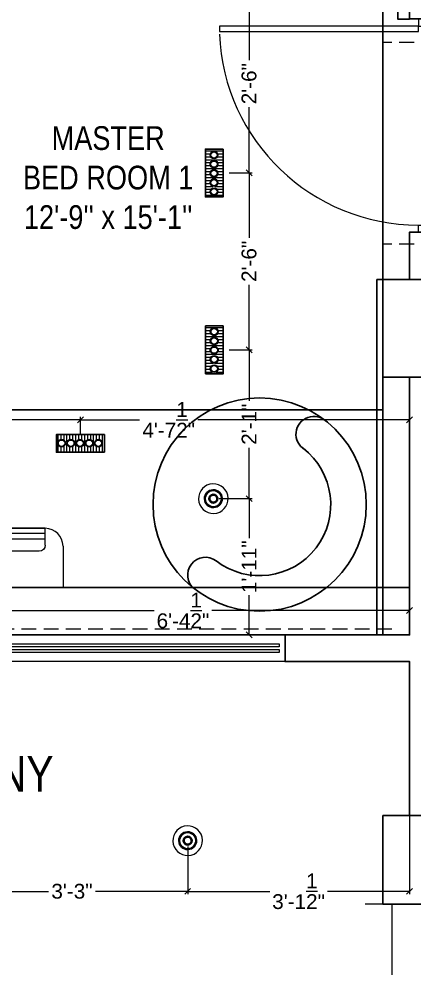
# Model space of a CAD drawing. Header units: millimetres. Extents: x 56222 to 3066687, y -650199 to -121287.
# Drawn here: x 129145.9 to 129212.5, y -185436.7 to -185276.5 of the extents above; entities that cross this region are included whole.
import ezdxf

# ---------------------------------------------------------------- set-up
doc = ezdxf.new("R2010")
doc.units = ezdxf.units.MM
doc.header["$MEASUREMENT"] = 0
doc.header["$PDMODE"] = 35
doc.linetypes.add('DASHED2', pattern=[0.375, 0.25, -0.125])
doc.layers.get('Defpoints').update_dxf_attribs({"color": 220})
doc.layers.add('AR DOOR', color=40, linetype='Continuous')
doc.layers.add('AR ELE-5', color=134, linetype='Continuous')
for name, color, linetype, lineweight in [('COLUMN', 1, 'Continuous', 30), ('dim05', 1, 'Continuous', 13), ('Electrical', 84, 'Continuous', 30), ('FIRST FLOOR', 7, 'Continuous', 9), ('FIRST FLOOR ( TEXT )', 7, 'Continuous', 9), ('FIRST FLOOR_( PLine )_', 251, 'Continuous', 30), ('FURNITURE', 32, 'Continuous', 9), ('GF FALSE CEILING', 6, 'Continuous', 35), ('Labelling', 1, 'Continuous', 25), ('Text', 7, 'Continuous', 15), ('wall', 7, 'Continuous', 30)]:
    doc.layers.add(name, color=color, linetype=linetype, lineweight=lineweight)
doc.styles.add('Arial', font='arial.ttf')
doc.styles.add('KATHA', font='swissc.ttf')
doc.styles.get("Standard").update_dxf_attribs({"font": 'arial.ttf', "height": 6})
doc.styles.add('TEXT', font='eurr____.ttf')
doc.dimstyles.new('ISO-25', dxfattribs={"dimtxt": 2.5, "dimasz": 1, "dimexe": 0.5, "dimexo": 1, "dimtad": 0, "dimdec": 1, "dimlunit": 4, "dimtxsty": 'Standard', "dimblk": 'OBLIQUE', "dimcen": 2.5, "dimclrd": 1, "dimclre": 1, "dimclrt": 5, "dimadec": 0, "dimazin": 0, "dimtfac": 1, "dimtdec": 1, "dimtmove": 0, "dimatfit": 3, "dimfxl": 1, "dimlwd": -1, "dimarcsym": 0})

# ---------------------------------------------------------------- blocks, each defined once
blk = doc.blocks.new('MASTER')
at = {"layer": 'FURNITURE', "color": 9, "lineweight": 30, "true_color": 0xc7c8ca}
blk.add_line((131357.19, -184215.94), (131357.19, -184062.94), dxfattribs=at)
for points in [[(131528.69, -184213.94), (131453.19, -184213.94), (131453.19, -184215.94), (131530.19, -184215.94), (131530.19, -184213.94), (131530.19, -184213.94), (131530.19, -184152.94), (131528.69, -184152.94)], [(131409.19, -184211.44), (131349.19, -184211.44), (131349.19, -184210.44), (131409.19, -184210.44)]]:
    blk.add_lwpolyline(points, close=True, dxfattribs=at)
blk.add_circle((131371.2, -184190.64), 18, dxfattribs=at)
blk.add_circle((131371.2, -184190.64), 18, dxfattribs=at)
for centre, radius, start, end in [((131359.31, -184181.49), 3, 322.4256, 142.4256), ((131371.2, -184190.64), 12, 142.4256, 322.4256), ((131383.08, -184199.79), 3.02, 314.8302, 148.621)]:
    blk.add_arc(centre, radius, start, end, dxfattribs=at)
blk = doc.blocks.new('*U18')
for points in [[(0, 0), (0, 1120), (-30, 1120), (-30, 0)], [(40, 0), (0, 0), (0, -30), (-10, -30), (-10, -100), (40, -100)], [(-1160, 0), (-1120, 0), (-1120, -30), (-1110, -30), (-1110, -100), (-1160, -100)]]:
    blk.add_lwpolyline(points, close=True)
at = {"layer": 'AR ELE-5', "linetype": 'ByBlock', "ltscale": 15}
blk.add_arc((1.6, -0.7), 1121.6, 92.373, 179.9653, dxfattribs=at)
blk = doc.blocks.new('ac paln')
at = {"layer": 'Electrical', "lineweight": 15}
for p, q in [((389238.69, -37646.36), (389238.69, -37610.34)), ((389238.69, -37610.34), (389245.67, -37610.34)), ((389245.81, -37613.35), (389248.68, -37613.35)), ((389246.82, -37643.35), (389246.82, -37613.35)), ((389247.82, -37643.35), (389247.82, -37613.35)), ((389248.68, -37613.35), (389248.68, -37643.35)), ((389248.68, -37643.35), (389248.68, -37613.35)), ((389244.81, -37642.35), (389244.81, -37614.35)), ((389245.81, -37643.35), (389248.68, -37643.35)), ((389248.68, -37643.35), (389248.68, -37643.35)), ((389245.67, -37646.36), (389238.69, -37646.36))]:
    blk.add_line(p, q, dxfattribs=at)
for centre, start, end in [((389245.67, -37613.35), 0, 90), ((389245.67, -37643.35), 270, 0)]:
    blk.add_arc(centre, 3.01, start, end, dxfattribs=at)
at = {"layer": 'Electrical', "lineweight": 15, "extrusion": (0, 0, -1)}
for centre, start_param, end_param in [((389245.81, -37614.35), -0.785398, 0.785398), ((389245.81, -37642.35), 3.926991, 5.497787)]:
    blk.add_ellipse(centre, major_axis=(-0.71, 0.71), ratio=1, start_param=start_param, end_param=end_param, dxfattribs=at)
at = {"layer": 'Text', "style": 'TEXT'}
blk.add_text('AC', height=3, rotation=270, dxfattribs=at).set_placement((389241.02, -37624.87))
blk = doc.blocks.new('_Oblique')
at = {"layer": 'wall', "color": 0, "lineweight": -2}
blk.add_line((-0.5, -0.5), (0.5, 0.5), dxfattribs=at)
blk = doc.blocks.new('*D231')
at = {"layer": 'Defpoints', "color": 0, "lineweight": 30, "transparency": 16777216}
for p in [(129135.29, -185372.46), (129211.79, -185372.46), (129211.79, -185376.35)]:
    blk.add_point(p, dxfattribs=at)
at = {"layer": 'dim05', "color": 1, "linetype": 'Continuous', "lineweight": -2, "transparency": 16777216}
for p, q in [((129135.29, -185373.46), (129135.29, -185376.85)), ((129211.79, -185373.46), (129211.79, -185376.85))]:
    blk.add_line(p, q, dxfattribs=at)
at = {"layer": 'dim05', "color": 1, "linetype": 'Continuous', "transparency": 16777216}
for p, q in [((129135.29, -185376.35), (129168.67, -185376.35)), ((129211.79, -185376.35), (129178.41, -185376.35))]:
    blk.add_line(p, q, dxfattribs=at)
at = {"layer": 'dim05', "color": 1, "transparency": 16777216, "rotation": 180}
blk.add_blockref('_Oblique', (129135.29, -185376.35), dxfattribs=at)
at = {"layer": 'dim05', "color": 1, "transparency": 16777216}
blk.add_blockref('_Oblique', (129211.79, -185376.35), dxfattribs=at)
at = {"layer": 'dim05', "color": 5, "lineweight": 25, "transparency": 16777216, "insert": (129173.54, -185376.35), "char_height": 2.5, "attachment_point": 5, "style": 'Arial'}
blk.add_mtext('6\'-4{\\H1x;\\S1/2;}"', dxfattribs=at)
blk = doc.blocks.new('asaasd')
at = {"layer": 'Electrical', "color": 5, "lineweight": 5, "ltscale": 8}
blk.add_ellipse((4539.27, 3683.15), major_axis=(1.69, -1.84), ratio=1, start_param=-0.785398, end_param=5.497787, dxfattribs=at)
at = {"layer": 'Electrical', "color": 5, "ltscale": 8}
for major_axis, start_param, end_param in [((1.02, -1.1), -0.785398, 5.497787), ((-1.01, -0.93), 0.785398, 7.068583), ((-0.544, -0.501), 0.785398, 7.068583), ((-0.453, -0.417), 0.785398, 7.068583)]:
    blk.add_ellipse((4539.27, 3683.15), major_axis=major_axis, ratio=1, start_param=start_param, end_param=end_param, dxfattribs=at)
blk = doc.blocks.new('*D213')
at = {"layer": 'Defpoints', "color": 0, "lineweight": 30, "transparency": 16777216}
for p in [(129211.79, -185344.15), (129211.79, -185344.98), (129156.23, -185347.56)]:
    blk.add_point(p, dxfattribs=at)
at = {"layer": 'dim05', "color": 1, "linetype": 'Continuous', "lineweight": -2, "transparency": 16777216}
for p, q in [((129156.23, -185346.56), (129156.23, -185343.65)), ((129211.79, -185343.98), (129211.79, -185343.65))]:
    blk.add_line(p, q, dxfattribs=at)
at = {"layer": 'dim05', "color": 1, "linetype": 'Continuous', "transparency": 16777216}
for p, q in [((129156.23, -185344.15), (129166.23, -185344.15)), ((129211.79, -185344.15), (129176.05, -185344.15))]:
    blk.add_line(p, q, dxfattribs=at)
at = {"layer": 'dim05', "color": 1, "transparency": 16777216, "rotation": 180}
blk.add_blockref('_Oblique', (129156.23, -185344.15), dxfattribs=at)
at = {"layer": 'dim05', "color": 1, "transparency": 16777216}
blk.add_blockref('_Oblique', (129211.79, -185344.15), dxfattribs=at)
at = {"layer": 'dim05', "color": 5, "lineweight": 25, "transparency": 16777216, "insert": (129171.14, -185344.15), "char_height": 2.5, "attachment_point": 5, "style": 'Arial'}
blk.add_mtext('4\'-7{\\H1x;\\S1/2;}"', dxfattribs=at)
blk = doc.blocks.new('*D214')
at = {"layer": 'Defpoints', "color": 0, "lineweight": 30, "transparency": 16777216}
for p in [(129178.67, -185357.46), (129178.67, -185380.46), (129184.7, -185380.46)]:
    blk.add_point(p, dxfattribs=at)
at = {"layer": 'dim05', "color": 1, "linetype": 'Continuous', "lineweight": -2, "transparency": 16777216}
for p, q in [((129179.67, -185357.46), (129185.2, -185357.46)), ((129179.67, -185380.46), (129185.2, -185380.46))]:
    blk.add_line(p, q, dxfattribs=at)
at = {"layer": 'dim05', "color": 1, "linetype": 'Continuous', "transparency": 16777216}
for p, q in [((129184.7, -185357.46), (129184.7, -185364.16)), ((129184.7, -185380.46), (129184.7, -185373.76))]:
    blk.add_line(p, q, dxfattribs=at)
at = {"layer": 'dim05', "color": 1, "transparency": 16777216}
for p, rotation in [((129184.7, -185357.46), 90), ((129184.7, -185380.46), 270)]:
    blk.add_blockref('_Oblique', p, dxfattribs=dict(at, rotation=rotation))
at = {"layer": 'dim05', "color": 5, "lineweight": 25, "transparency": 16777216, "insert": (129184.7, -185368.96), "char_height": 2.5, "attachment_point": 5, "rotation": 90, "style": 'Arial'}
blk.add_mtext('1\'-11"', dxfattribs=at)
blk = doc.blocks.new('*D215')
at = {"layer": 'Defpoints', "color": 0, "lineweight": 30, "transparency": 16777216}
for p in [(129180.35, -185332.32), (129184.7, -185332.32), (129178.67, -185357.46)]:
    blk.add_point(p, dxfattribs=at)
at = {"layer": 'dim05', "color": 1, "linetype": 'Continuous', "lineweight": -2, "transparency": 16777216}
for p, q in [((129181.35, -185332.32), (129185.2, -185332.32)), ((129179.67, -185357.46), (129185.2, -185357.46))]:
    blk.add_line(p, q, dxfattribs=at)
at = {"layer": 'dim05', "color": 1, "linetype": 'Continuous', "transparency": 16777216}
for p, q in [((129184.7, -185332.32), (129184.7, -185340.92)), ((129184.7, -185357.46), (129184.7, -185348.86))]:
    blk.add_line(p, q, dxfattribs=at)
at = {"layer": 'dim05', "color": 1, "transparency": 16777216}
for p, rotation in [((129184.7, -185332.32), 90), ((129184.7, -185357.46), 270)]:
    blk.add_blockref('_Oblique', p, dxfattribs=dict(at, rotation=rotation))
at = {"layer": 'dim05', "color": 5, "lineweight": 25, "transparency": 16777216, "insert": (129184.7, -185344.89), "char_height": 2.5, "attachment_point": 5, "rotation": 90, "style": 'Arial'}
blk.add_mtext('2\'-1"', dxfattribs=at)
blk = doc.blocks.new('*D216')
at = {"layer": 'Defpoints', "color": 0, "lineweight": 30, "transparency": 16777216}
for p in [(129180.32, -185302.46), (129184.7, -185302.46), (129180.35, -185332.32)]:
    blk.add_point(p, dxfattribs=at)
at = {"layer": 'dim05', "color": 1, "linetype": 'Continuous', "lineweight": -2, "transparency": 16777216}
for p, q in [((129181.32, -185302.46), (129185.2, -185302.46)), ((129181.35, -185332.32), (129185.2, -185332.32))]:
    blk.add_line(p, q, dxfattribs=at)
at = {"layer": 'dim05', "color": 1, "linetype": 'Continuous', "transparency": 16777216}
for p, q in [((129184.7, -185302.46), (129184.7, -185313.42)), ((129184.7, -185332.32), (129184.7, -185321.36))]:
    blk.add_line(p, q, dxfattribs=at)
at = {"layer": 'dim05', "color": 1, "transparency": 16777216}
for p, rotation in [((129184.7, -185302.46), 90), ((129184.7, -185332.32), 270)]:
    blk.add_blockref('_Oblique', p, dxfattribs=dict(at, rotation=rotation))
at = {"layer": 'dim05', "color": 5, "lineweight": 25, "transparency": 16777216, "insert": (129184.7, -185317.39), "char_height": 2.5, "attachment_point": 5, "rotation": 90, "style": 'Arial'}
blk.add_mtext('2\'-6"', dxfattribs=at)
blk = doc.blocks.new('*D217')
at = {"layer": 'Defpoints', "color": 0, "lineweight": 30, "transparency": 16777216}
for p in [(129180.35, -185272.32), (129184.7, -185272.32), (129180.32, -185302.46)]:
    blk.add_point(p, dxfattribs=at)
at = {"layer": 'dim05', "color": 1, "linetype": 'Continuous', "lineweight": -2, "transparency": 16777216}
for p, q in [((129181.35, -185272.32), (129185.2, -185272.32)), ((129181.32, -185302.46), (129185.2, -185302.46))]:
    blk.add_line(p, q, dxfattribs=at)
at = {"layer": 'dim05', "color": 1, "linetype": 'Continuous', "transparency": 16777216}
for p, q in [((129184.7, -185272.32), (129184.7, -185283.42)), ((129184.7, -185302.46), (129184.7, -185291.36))]:
    blk.add_line(p, q, dxfattribs=at)
at = {"layer": 'dim05', "color": 1, "transparency": 16777216}
for p, rotation in [((129184.7, -185272.32), 90), ((129184.7, -185302.46), 270)]:
    blk.add_blockref('_Oblique', p, dxfattribs=dict(at, rotation=rotation))
at = {"layer": 'dim05', "color": 5, "lineweight": 25, "transparency": 16777216, "insert": (129184.7, -185287.39), "char_height": 2.5, "attachment_point": 5, "rotation": 90, "style": 'Arial'}
blk.add_mtext('2\'-6"', dxfattribs=at)
blk = doc.blocks.new('*D220')
at = {"layer": 'Defpoints', "color": 0, "lineweight": 30, "transparency": 16777216}
for p in [(129156.23, -185344.15), (129124.05, -185346.63), (129156.23, -185347.56)]:
    blk.add_point(p, dxfattribs=at)
at = {"layer": 'dim05', "color": 1, "linetype": 'Continuous', "lineweight": -2, "transparency": 16777216}
for p, q in [((129124.05, -185345.63), (129124.05, -185343.65)), ((129156.23, -185346.56), (129156.23, -185343.65))]:
    blk.add_line(p, q, dxfattribs=at)
at = {"layer": 'dim05', "color": 1, "linetype": 'Continuous', "transparency": 16777216}
for p, q in [((129124.05, -185344.15), (129136.17, -185344.15)), ((129156.23, -185344.15), (129144.11, -185344.15))]:
    blk.add_line(p, q, dxfattribs=at)
at = {"layer": 'dim05', "color": 1, "transparency": 16777216, "rotation": 180}
blk.add_blockref('_Oblique', (129124.05, -185344.15), dxfattribs=at)
at = {"layer": 'dim05', "color": 1, "transparency": 16777216}
blk.add_blockref('_Oblique', (129156.23, -185344.15), dxfattribs=at)
at = {"layer": 'dim05', "color": 5, "lineweight": 25, "transparency": 16777216, "insert": (129140.14, -185344.15), "char_height": 2.5, "attachment_point": 5, "style": 'Arial'}
blk.add_mtext('2\'-8"', dxfattribs=at)
blk = doc.blocks.new('*D292')
at = {"layer": 'Defpoints', "color": 0, "lineweight": 30, "transparency": 16777216}
for p in [(129135.29, -185415.21), (129174.34, -185415.21), (129174.34, -185423.77)]:
    blk.add_point(p, dxfattribs=at)
at = {"layer": 'dim05', "color": 1, "linetype": 'Continuous', "lineweight": -2, "transparency": 16777216}
for p, q in [((129135.29, -185416.21), (129135.29, -185424.27)), ((129174.34, -185416.21), (129174.34, -185424.27))]:
    blk.add_line(p, q, dxfattribs=at)
at = {"layer": 'dim05', "color": 1, "linetype": 'Continuous', "transparency": 16777216}
for p, q in [((129135.29, -185423.77), (129150.87, -185423.77)), ((129174.34, -185423.77), (129158.76, -185423.77))]:
    blk.add_line(p, q, dxfattribs=at)
at = {"layer": 'dim05', "color": 1, "transparency": 16777216, "rotation": 180}
blk.add_blockref('_Oblique', (129135.29, -185423.77), dxfattribs=at)
at = {"layer": 'dim05', "color": 1, "transparency": 16777216}
blk.add_blockref('_Oblique', (129174.34, -185423.77), dxfattribs=at)
at = {"layer": 'dim05', "color": 5, "lineweight": 25, "transparency": 16777216, "insert": (129154.81, -185423.77), "char_height": 2.5, "attachment_point": 5, "style": 'Arial'}
blk.add_mtext('3\'-3"', dxfattribs=at)
blk = doc.blocks.new('*D295')
at = {"layer": 'Defpoints', "color": 0, "lineweight": 30, "transparency": 16777216}
for p in [(129211.79, -185407.45), (129174.34, -185415.21), (129174.34, -185423.77)]:
    blk.add_point(p, dxfattribs=at)
at = {"layer": 'dim05', "color": 1, "linetype": 'Continuous', "lineweight": -2, "transparency": 16777216}
for p, q in [((129211.79, -185408.45), (129211.79, -185424.27)), ((129174.34, -185416.21), (129174.34, -185424.27))]:
    blk.add_line(p, q, dxfattribs=at)
at = {"layer": 'dim05', "color": 1, "linetype": 'Continuous', "transparency": 16777216}
for p, q in [((129174.34, -185423.77), (129188.21, -185423.77)), ((129211.79, -185423.77), (129197.92, -185423.77))]:
    blk.add_line(p, q, dxfattribs=at)
at = {"layer": 'dim05', "color": 1, "transparency": 16777216, "rotation": 180}
blk.add_blockref('_Oblique', (129174.34, -185423.77), dxfattribs=at)
at = {"layer": 'dim05', "color": 1, "transparency": 16777216}
blk.add_blockref('_Oblique', (129211.79, -185423.77), dxfattribs=at)
at = {"layer": 'dim05', "color": 5, "lineweight": 25, "transparency": 16777216, "insert": (129193.06, -185423.77), "char_height": 2.5, "attachment_point": 5, "style": 'Arial'}
blk.add_mtext('3\'-1{\\H1x;\\S1/2;}"', dxfattribs=at)

msp = doc.modelspace()

# ---------------------------------------------------------------- hatches: boundary and pattern name
at = {"layer": 'Electrical', "lineweight": 25, "true_color": 0x000000}
h = msp.add_hatch(dxfattribs=at)
h.set_pattern_fill('ANSI31', color=18, scale=4, angle=315)
h.set_pattern_definition([(360, (150148.15666, -172307.226), (4e-16, 0.5), [])])
h.paths.add_polyline_path([(129180.32, -185300.75), (129179.27, -185299.88, -0.675401), (129178.13, -185299.42, -0.15536), (129178.25, -185299.04), (129177.5, -185298.42), (129177.32, -185298.42), (129177.32, -185306.51), (129180.32, -185306.51)])
h.paths.add_polyline_path([(129179.45, -185305.64, -1), (129178.13, -185305.64, -1)], flags=16)
h.paths.add_polyline_path([(129178.13, -185304.09, -1), (129179.45, -185304.09, -1)], flags=16)
h.paths.add_polyline_path([(129179.32, -185305.64, -1), (129178.26, -185305.64, -1)], flags=0)
h.paths.add_polyline_path([(129178.26, -185304.09, -1), (129179.32, -185304.09, -1)], flags=0)
h.paths.add_polyline_path([(129178.13, -185302.53, -1), (129179.45, -185302.53, -1)], flags=16)
h.paths.add_polyline_path([(129178.26, -185302.53, -1), (129179.32, -185302.53, -1)], flags=0)
h.paths.add_polyline_path([(129178.13, -185300.98, -1), (129179.45, -185300.98, -1)], flags=16)
h.paths.add_polyline_path([(129178.26, -185300.98, -1), (129179.32, -185300.98, -1)], flags=0)
h.paths.add_polyline_path([(129179.27, -185299.88), (129180.32, -185300.75), (129180.32, -185298.42), (129177.5, -185298.42), (129178.25, -185299.04, -0.731062), (129179.45, -185299.42, -0.193744)], flags=17)
h = msp.add_hatch(dxfattribs=at)
h.set_pattern_fill('ANSI31', color=18, scale=4, angle=315)
h.set_pattern_definition([(360, (150148.1843, -172337.0878), (4e-16, 0.5), [])])
h.paths.add_polyline_path([(129180.35, -185330.61), (129179.3, -185329.74, -0.675401), (129178.16, -185329.28, -0.15536), (129178.28, -185328.9), (129177.53, -185328.28), (129177.35, -185328.28), (129177.35, -185336.37), (129180.35, -185336.37)])
h.paths.add_polyline_path([(129179.48, -185335.51, -1), (129178.16, -185335.51, -1)], flags=16)
h.paths.add_polyline_path([(129178.16, -185333.95, -1), (129179.48, -185333.95, -1)], flags=16)
h.paths.add_polyline_path([(129179.35, -185335.51, -1), (129178.29, -185335.51, -1)], flags=0)
h.paths.add_polyline_path([(129178.29, -185333.95, -1), (129179.35, -185333.95, -1)], flags=0)
h.paths.add_polyline_path([(129178.16, -185332.39, -1), (129179.48, -185332.39, -1)], flags=16)
h.paths.add_polyline_path([(129178.29, -185332.39, -1), (129179.35, -185332.39, -1)], flags=0)
h.paths.add_polyline_path([(129178.16, -185330.84, -1), (129179.48, -185330.84, -1)], flags=16)
h.paths.add_polyline_path([(129178.29, -185330.84, -1), (129179.35, -185330.84, -1)], flags=0)
h.paths.add_polyline_path([(129179.3, -185329.74), (129180.35, -185330.61), (129180.35, -185328.28), (129177.53, -185328.28), (129178.28, -185328.9, -0.731062), (129179.48, -185329.28, -0.193744)], flags=17)
h = msp.add_hatch(dxfattribs=at)
h.set_pattern_fill('ANSI31', color=18, scale=4, angle=225)
h.set_pattern_definition([(270, (142151.4697, -206317.46903), (0.5, -3e-16), [])])
h.paths.add_polyline_path([(129157.95, -185349.63), (129158.82, -185348.58, -0.675401), (129159.27, -185347.44, -0.15536), (129159.66, -185347.56), (129160.28, -185346.81), (129160.28, -185346.63), (129152.19, -185346.63), (129152.19, -185349.63)])
h.paths.add_polyline_path([(129153.05, -185348.77, -1), (129153.05, -185347.44, -1)], flags=16)
h.paths.add_polyline_path([(129154.61, -185347.44, -1), (129154.61, -185348.77, -1)], flags=16)
h.paths.add_polyline_path([(129153.05, -185348.63, -1), (129153.05, -185347.57, -1)], flags=0)
h.paths.add_polyline_path([(129154.61, -185347.57, -1), (129154.61, -185348.63, -1)], flags=0)
h.paths.add_polyline_path([(129156.16, -185347.44, -1), (129156.16, -185348.77, -1)], flags=16)
h.paths.add_polyline_path([(129156.16, -185347.57, -1), (129156.16, -185348.63, -1)], flags=0)
h.paths.add_polyline_path([(129157.72, -185347.44, -1), (129157.72, -185348.77, -1)], flags=16)
h.paths.add_polyline_path([(129157.72, -185347.57, -1), (129157.72, -185348.63, -1)], flags=0)
h.paths.add_polyline_path([(129158.82, -185348.58), (129157.95, -185349.63), (129160.28, -185349.63), (129160.28, -185346.81), (129159.66, -185347.56, -0.731062), (129159.27, -185348.77, -0.193744)], flags=17)

# ---------------------------------------------------------------- linework, layer by layer
at = {"layer": 'COLUMN', "transparency": 33554687}
for points in [[(129207.29, -185320.46), (129216.29, -185320.46), (129216.29, -185336.96), (129207.29, -185336.96)], [(129207.29, -185410.96), (129216.29, -185410.96), (129216.29, -185425.96), (129207.29, -185425.96)]]:
    msp.add_lwpolyline(points, close=True, dxfattribs=at)
at = {"layer": 'Electrical', "color": 240, "true_color": 0xed1f24}
for points in [[(129180.32, -185298.42), (129180.32, -185306.51), (129177.32, -185306.51), (129177.32, -185298.42)], [(129180.35, -185328.28), (129180.35, -185336.37), (129177.35, -185336.37), (129177.35, -185328.28)], [(129160.28, -185349.63), (129152.19, -185349.63), (129152.19, -185346.63), (129160.28, -185346.63)]]:
    msp.add_lwpolyline(points, close=True, dxfattribs=at)
at = {"layer": 'Electrical', "color": 18, "lineweight": 25, "true_color": 0x000000}
for centre, radius in [((129178.79, -185299.42), 0.662), ((129178.79, -185299.42), 0.53), ((129178.79, -185300.98), 0.662), ((129178.79, -185300.98), 0.53), ((129178.79, -185302.53), 0.662), ((129178.79, -185302.53), 0.53), ((129178.79, -185304.09), 0.662), ((129178.79, -185304.09), 0.53), ((129178.79, -185305.64), 0.662), ((129178.79, -185305.64), 0.53), ((129178.82, -185329.28), 0.662), ((129178.82, -185329.28), 0.53), ((129178.82, -185330.84), 0.662), ((129178.82, -185330.84), 0.53), ((129178.82, -185332.39), 0.662), ((129178.82, -185332.39), 0.53), ((129178.82, -185333.95), 0.662), ((129178.82, -185333.95), 0.53), ((129178.82, -185335.51), 0.662), ((129178.82, -185335.51), 0.53), ((129153.05, -185348.1), 0.662), ((129153.05, -185348.1), 0.53), ((129154.61, -185348.1), 0.662), ((129154.61, -185348.1), 0.53), ((129156.16, -185348.1), 0.662), ((129156.16, -185348.1), 0.53), ((129157.72, -185348.1), 0.662), ((129157.72, -185348.1), 0.53), ((129159.27, -185348.1), 0.662), ((129159.27, -185348.1), 0.53)]:
    msp.add_circle(centre, radius, dxfattribs=at)
at = {"layer": 'FIRST FLOOR', "color": 4}
msp.add_line((129211.79, -185384.96), (129049.79, -185384.96), dxfattribs=at)
at = {"layer": 'FIRST FLOOR', "transparency": 33554687}
msp.add_line((129450.29, -185425.96), (129204.29, -185425.96), dxfattribs=at)
at = {"layer": 'FIRST FLOOR', "ltscale": 0.7, "transparency": 33554687}
msp.add_lwpolyline([(129208.79, -185425.96), (129208.79, -185461.96), (129045.29, -185461.96), (129045.29, -185115.46), (129049.79, -185115.46)], dxfattribs=at)
at = {"layer": 'FIRST FLOOR', "transparency": 33554687}
for points in [[(129079.79, -185380.46), (129190.79, -185380.46), (129190.79, -185384.96), (129079.79, -185384.96)], [(129080.79, -185381.96), (129189.79, -185381.96), (129189.79, -185382.46), (129080.79, -185382.46)], [(129080.79, -185382.96), (129189.79, -185382.96), (129189.79, -185383.46), (129080.79, -185383.46)]]:
    msp.add_lwpolyline(points, close=True, dxfattribs=at)
at = {"layer": 'FIRST FLOOR_( PLine )_', "transparency": 33554687}
msp.add_line((129211.79, -185276.46), (129309.29, -185276.46), dxfattribs=at)
for points in [[(129216.29, -185416.96), (129216.29, -185312.46), (129211.79, -185312.46), (129211.79, -185320.46)], [(129211.79, -185336.96), (129211.79, -185380.46), (129190.79, -185380.46), (129190.79, -185384.96), (129211.79, -185384.96), (129211.79, -185410.96)]]:
    msp.add_lwpolyline(points, dxfattribs=at)
at = {"layer": 'GF FALSE CEILING', "color": 9, "lineweight": 30, "true_color": 0xc7c8ca}
for points in [[(129058.79, -185380.46), (129058.79, -185199.46), (129207.29, -185199.46), (129207.29, -185380.46)], [(129058.79, -185342.46), (129058.79, -185262.46), (129207.29, -185262.46), (129207.29, -185342.46)]]:
    msp.add_lwpolyline(points, close=True, dxfattribs=at)
at = {"layer": 'Labelling', "color": 251, "linetype": 'DASHED2', "lineweight": 0, "ltscale": 10, "true_color": 0x636466, "transparency": 33554687}
for p, q in [((129207.29, -185380.46), (129207.29, -185199.46)), ((129351.29, -185280.46), (129207.29, -185280.46)), ((129351.29, -185314.46), (129207.29, -185314.46)), ((129208.79, -185379.5), (129058.79, -185379.5))]:
    msp.add_line(p, q, dxfattribs=at)

# ---------------------------------------------------------------- block references
at = {"xscale": -1, "rotation": 270}
for p in [(125495.52, -189896.73), (125491.19, -189954.48)]:
    msp.add_blockref('asaasd', p, dxfattribs=at)
at = {"layer": 'AR DOOR', "color": 4, "linetype": 'ByBlock', "lineweight": -2, "extrusion": (0, 0, -1), "xscale": -0.02999999999996949, "yscale": 0.02999999999996949, "zscale": -0.02999999999996949, "rotation": 270}
msp.add_blockref('*U18', (-129213.29, -185277.66), dxfattribs=at)
at = {"layer": 'dim05', "color": 242, "lineweight": 30, "true_color": 0xcd2027, "rotation": 90}
msp.add_blockref('MASTER', (-55004.15, -316729.66), dxfattribs=at)
at = {"layer": 'dim05', "color": 27, "lineweight": 25, "true_color": 0x7d5120, "rotation": 90}
msp.add_blockref('ac paln', (91506.94, -574611.15), dxfattribs=at)

# ---------------------------------------------------------------- texts
at = {"layer": 'FIRST FLOOR ( TEXT )', "insert": (129160.92, -185303.27), "char_height": 4, "attachment_point": 5, "style": 'KATHA'}
msp.add_mtext("MASTER \\PBED ROOM 1\\P12'-9'' x 15'-1''", dxfattribs=at)
at = {"layer": 'FIRST FLOOR ( TEXT )', "transparency": 33554687, "insert": (129135.28, -185403.96), "char_height": 6, "attachment_point": 5, "style": 'KATHA'}
msp.add_mtext('BALCONY', dxfattribs=at)

# ---------------------------------------------------------------- dimensions: what is measured, and where the dimension line sits
at = {"layer": 'dim05', "color": 27, "lineweight": 25, "true_color": 0x7d5120}
for base, p1, p2, angle, picture, middle in [((129184.7, -185272.32), (129180.32, -185302.46), (129180.35, -185272.32), 90, '*D217', (129184.7, -185287.39)), ((129184.7, -185302.46), (129180.35, -185332.32), (129180.32, -185302.46), 90, '*D216', (129184.7, -185317.39)), ((129184.7, -185332.32), (129178.67, -185357.46), (129180.35, -185332.32), 90, '*D215', (129184.7, -185344.89)), ((129156.23, -185344.15), (129124.05, -185346.63), (129156.23, -185347.56), 180, '*D220', (129140.14, -185344.15)), ((129184.7, -185380.46), (129178.67, -185357.46), (129178.67, -185380.46), 90, '*D214', (129184.7, -185368.96)), ((129211.79, -185376.35), (129135.29, -185372.46), (129211.79, -185372.46), 180, '*D231', (129173.54, -185376.35)), ((129174.337, -185423.7741), (129211.7906, -185407.4483), (129174.337, -185415.213), 180, '*D295', (129193.0638, -185423.7741))]:
    dim = msp.add_linear_dim(base=base, p1=p1, p2=p2, angle=angle, dimstyle='ISO-25', override={"dimtxsty": 'Arial', "dimtmove": 1}, dxfattribs=at)
    dim.commit()
    dim.dimension.update_dxf_attribs({"geometry": picture, "text_midpoint": middle})
dim = msp.add_linear_dim(base=(129211.79, -185344.15), p1=(129156.23, -185347.56), p2=(129211.79, -185344.98), angle=180, dimstyle='ISO-25', override={"dimtxsty": 'Arial', "dimtmove": 1}, dxfattribs=at)
dim.commit()
dim.dimension.update_dxf_attribs({"geometry": '*D213', "text_midpoint": (129171.14, -185344.15), "dimtype": 160})
dim = msp.add_linear_dim(base=(129174.337, -185423.7741), p1=(129135.2906, -185415.213), p2=(129174.337, -185415.213), dimstyle='ISO-25', override={"dimtxsty": 'Arial', "dimtmove": 1}, dxfattribs=at)
dim.commit()
dim.dimension.update_dxf_attribs({"geometry": '*D292', "text_midpoint": (129154.8138, -185423.7741)})

doc.saveas('drawing.dxf')
